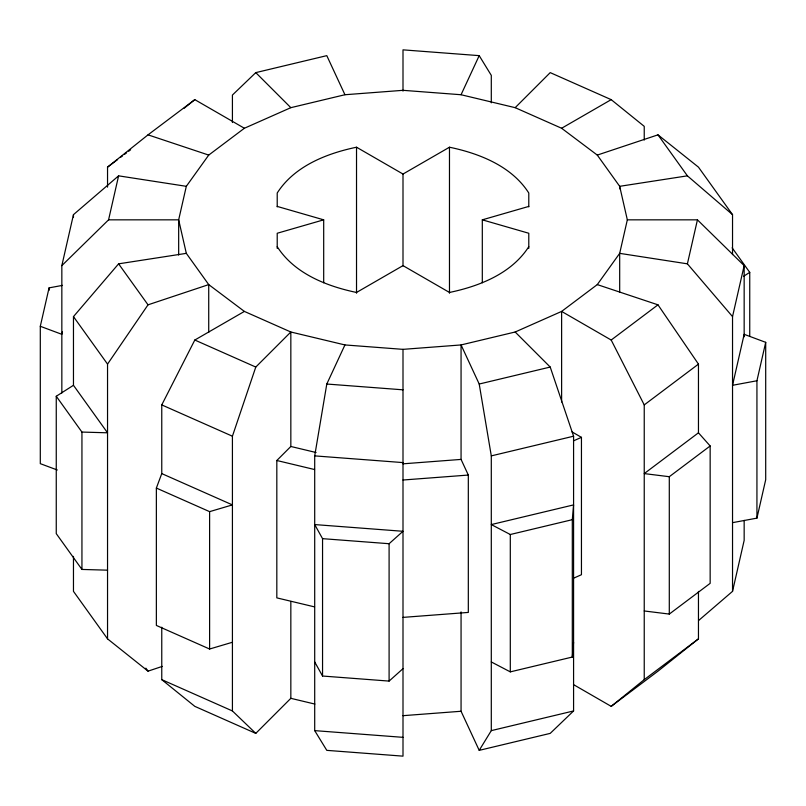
<?xml version="1.0" encoding="UTF-8"?>
<svg xmlns="http://www.w3.org/2000/svg" width="806" height="806" viewBox="0 0 806 806"><rect width="100%" height="100%" fill="white"/><g stroke="black" fill="none" stroke-linecap="round" stroke-linejoin="round"><path stroke-width="1.21" d="M572.31 519.679L573.58 504.899L491.297 524.575L510.299 534.509L572.31 519.679L572.31 657.051L510.299 671.872L491.297 661.948M572.31 657.051L573.58 642.261M403 349.351L403 756.149L326.793 750.356L314.703 730.629L314.703 455.884L326.793 384.029L344.938 344.938L403 349.351L461.062 344.938L515.165 332.001L561.621 311.418L597.276 284.599L619.683 253.356L627.33 219.837L619.683 186.317L597.276 155.084L561.621 128.255L515.165 107.672L461.062 94.735L403 90.322L344.938 94.735L290.835 107.672L244.379 128.255L208.724 155.084L186.317 186.317L178.67 219.837L178.67 255.059M57.307 469.999L40.3 463.662L40.3 326.289L49.065 287.873L62.485 285.374M61.84 393.006L61.84 265.627L73.467 214.648L118.603 175.839L186.317 186.317M62.394 331.891L61.84 334.319L40.3 326.289M61.84 265.627L108.568 219.837L118.603 175.839M698.681 620.459L732.533 591.352L732.533 316.607L687.397 263.834L697.432 219.837L627.33 219.837M732.533 316.607L744.16 265.627L697.432 219.837M756.935 380.764L765.7 342.338L744.16 334.319L732.533 385.298L756.935 380.764L756.935 518.127L732.533 522.661M732.533 591.352L744.16 540.373L744.16 520.394M756.935 518.127L765.7 479.711L765.7 342.338M290.835 601.457L290.835 698.328L255.784 733.379L232.42 710.952L232.42 436.207L255.784 367.052L290.835 332.001L344.938 344.938M232.42 642.261L209.61 649.021L156.364 625.436L156.364 488.063L161.764 473.596L161.764 404.904L194.81 340.031L244.379 311.418L290.835 332.001L290.835 446.474L276.821 460.498L276.821 597.871L314.552 606.888M461.062 94.735L479.207 55.644L403 49.851L403 91.138M461.062 611.885L461.062 711.265L479.207 750.356L491.297 730.629L491.297 455.884L479.207 384.029L461.062 344.938L461.062 459.41L468.316 475.056L468.316 612.419L403 617.386M162.298 666.391L148.022 671.156L107.541 638.856L107.541 364.111L148.022 304.829L208.724 284.599L244.379 311.418M528.786 246.676C511.679 273.496 479.489 286.19 449.476 292.457L403 265.627L356.524 292.457C326.511 286.19 294.321 273.496 277.214 246.676M73.467 385.298L56.259 396.26L81.94 432.066L107.541 432.802L73.467 385.298L73.467 316.607L118.603 263.834L186.317 253.356L208.724 284.599L208.724 332.394M515.165 107.672L550.216 72.621L611.19 99.642L644.236 126.351L644.236 140.083M344.938 94.735L326.793 55.644L255.784 72.621L232.42 95.048L232.42 122.522M515.165 332.001L550.216 367.052L573.58 436.207L573.58 710.952L550.216 733.379L479.207 750.356M322.551 538.66L389.096 543.718L403 531.285L314.703 524.575L322.551 538.66L322.551 676.033L389.096 681.09L403 668.658M184.121 108.276L194.81 99.642L244.379 128.255M573.479 684.586L611.19 706.358L644.236 679.649L698.459 638.856L698.459 591.403M107.541 187.123L107.541 167.144L148.022 134.844L194.81 99.642M698.459 638.856L657.978 671.156L611.19 706.358M107.541 167.144L117.585 159.588M120.598 157.321L122.603 155.81M124.618 154.299L126.623 152.787M128.628 151.276L130.632 149.765M561.621 401.993L561.621 311.418L611.19 340.031L657.978 304.829L698.459 364.111L698.459 432.802L710.157 445.97L710.157 583.343L669.292 614.081L644.236 610.968M644.236 679.649L644.236 404.904L698.459 364.111M698.459 432.802L644.236 473.596L669.292 476.709L710.157 445.97M743.666 276.236L749.741 272.368L732.13 247.815M277.214 206.85L277.214 193.007C294.321 166.177 326.511 153.483 356.524 147.216L403 174.046L449.476 147.216C479.489 153.483 511.679 166.177 528.786 193.007L528.786 206.85M561.621 128.255L611.19 99.642M573.499 440.862L581.448 437.346L581.448 574.718L573.499 578.234M597.276 155.084L657.978 134.844L698.459 167.144L732.533 214.648L732.533 254.615M156.364 488.063L209.61 511.649L232.42 504.899L161.764 473.596M323.69 282.775L323.69 219.837L277.214 233.256L277.214 248.359M482.31 282.775L482.31 219.837L528.786 206.417M479.207 384.029L550.216 367.052M491.297 455.884L573.58 436.207M491.297 730.629L573.58 710.952M732.533 214.648L687.397 175.839L619.683 186.317L619.683 188.836M403 463.823L461.062 459.41M403 480.013L468.316 475.056M403 715.678L461.062 711.265M108.568 219.837L178.67 219.837L186.317 253.356M56.259 396.26L56.259 533.632L81.94 569.439L107.541 570.174M326.793 384.029L403 389.822M314.703 455.884L403 462.594M314.703 730.629L403 737.339M687.397 263.834L619.683 253.356L619.683 292.356M290.835 446.474L316.083 452.519M276.821 460.498L314.552 469.525M290.835 698.328L314.884 704.071M482.31 219.837L528.786 233.256L528.786 248.359M277.214 206.417L323.69 219.837M148.022 134.844L208.724 155.084M597.276 284.599L657.978 304.829M194.81 340.031L255.784 367.052M161.764 404.904L232.42 436.207M161.764 627.199L161.764 679.649L232.42 710.952M255.784 733.379L194.81 706.358L161.764 679.649M572.058 431.915L581.448 437.346M255.784 72.621L290.835 107.672M657.978 134.844L687.397 175.839M118.603 263.834L148.022 304.829M73.467 316.607L107.541 364.111M145.866 668.154L148.022 671.156M107.541 638.856L73.467 591.352L73.467 556.382M479.207 55.644L491.297 75.371L491.297 102.846M314.703 661.948L322.551 676.033M611.19 340.031L644.236 404.904M749.741 272.368L749.741 336.052M744.16 265.627L744.16 336.807M669.292 476.709L669.292 614.081M510.299 534.509L510.299 671.872M449.476 147.216L449.476 293.243M403 174.046L403 265.94M389.096 543.718L389.096 681.09M356.524 147.216L356.524 293.243M209.61 511.649L209.61 649.021M81.94 432.066L81.94 569.439M73.467 214.648L73.467 217.146M49.065 287.873L49.065 290.361"/></g></svg>
